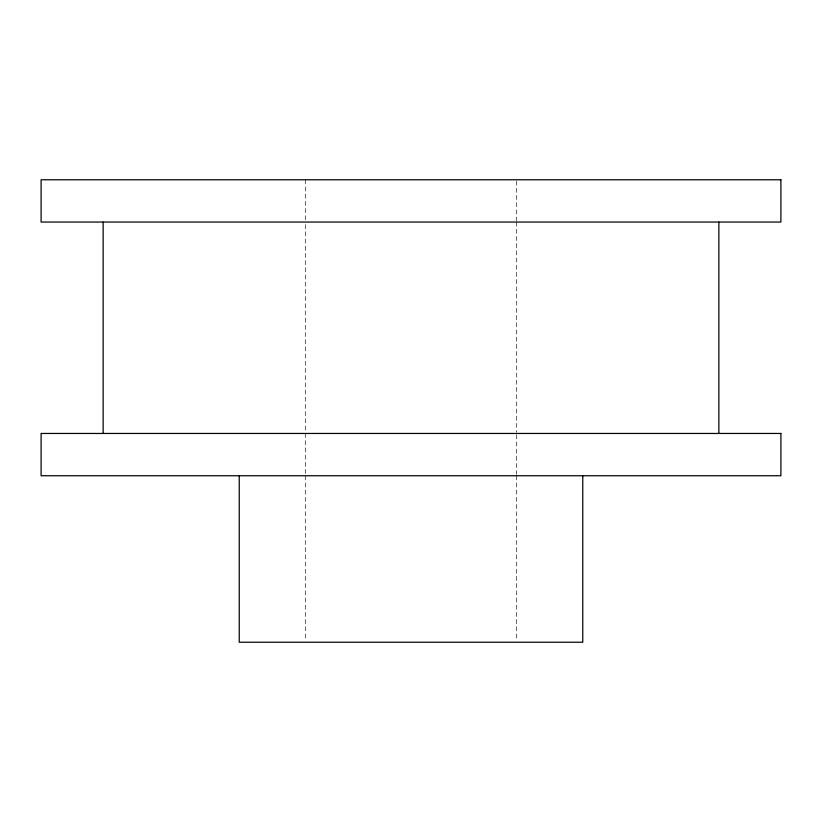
<?xml version="1.0" encoding="UTF-8"?>
<svg xmlns="http://www.w3.org/2000/svg" width="822" height="822" viewBox="0 0 822 822"><rect width="100%" height="100%" fill="white"/><g stroke="black" fill="none" stroke-linecap="round" stroke-linejoin="round"><path stroke-width="0.62" stroke-dasharray="4.11 3.08" d="M516.709 181.056L516.709 220.769M516.709 222.053L516.709 432.177M516.709 434.746L516.709 474.448M516.709 475.733L516.709 640.944M305.291 179.771L305.291 220.769M305.291 224.612L305.291 432.177M305.291 433.461L305.291 474.448M305.291 475.733L305.291 640.944"/><path stroke-width="1.23" d="M718.87 222.053L718.87 433.461M582.767 475.743L582.767 642.229L239.233 642.229L239.233 475.743M103.13 222.053L103.13 433.461M780.9 179.771L41.1 179.771L41.1 222.053L780.9 222.053L780.9 179.771M780.9 433.461L41.1 433.461L41.1 475.743L780.9 475.743L780.9 433.461"/></g></svg>
